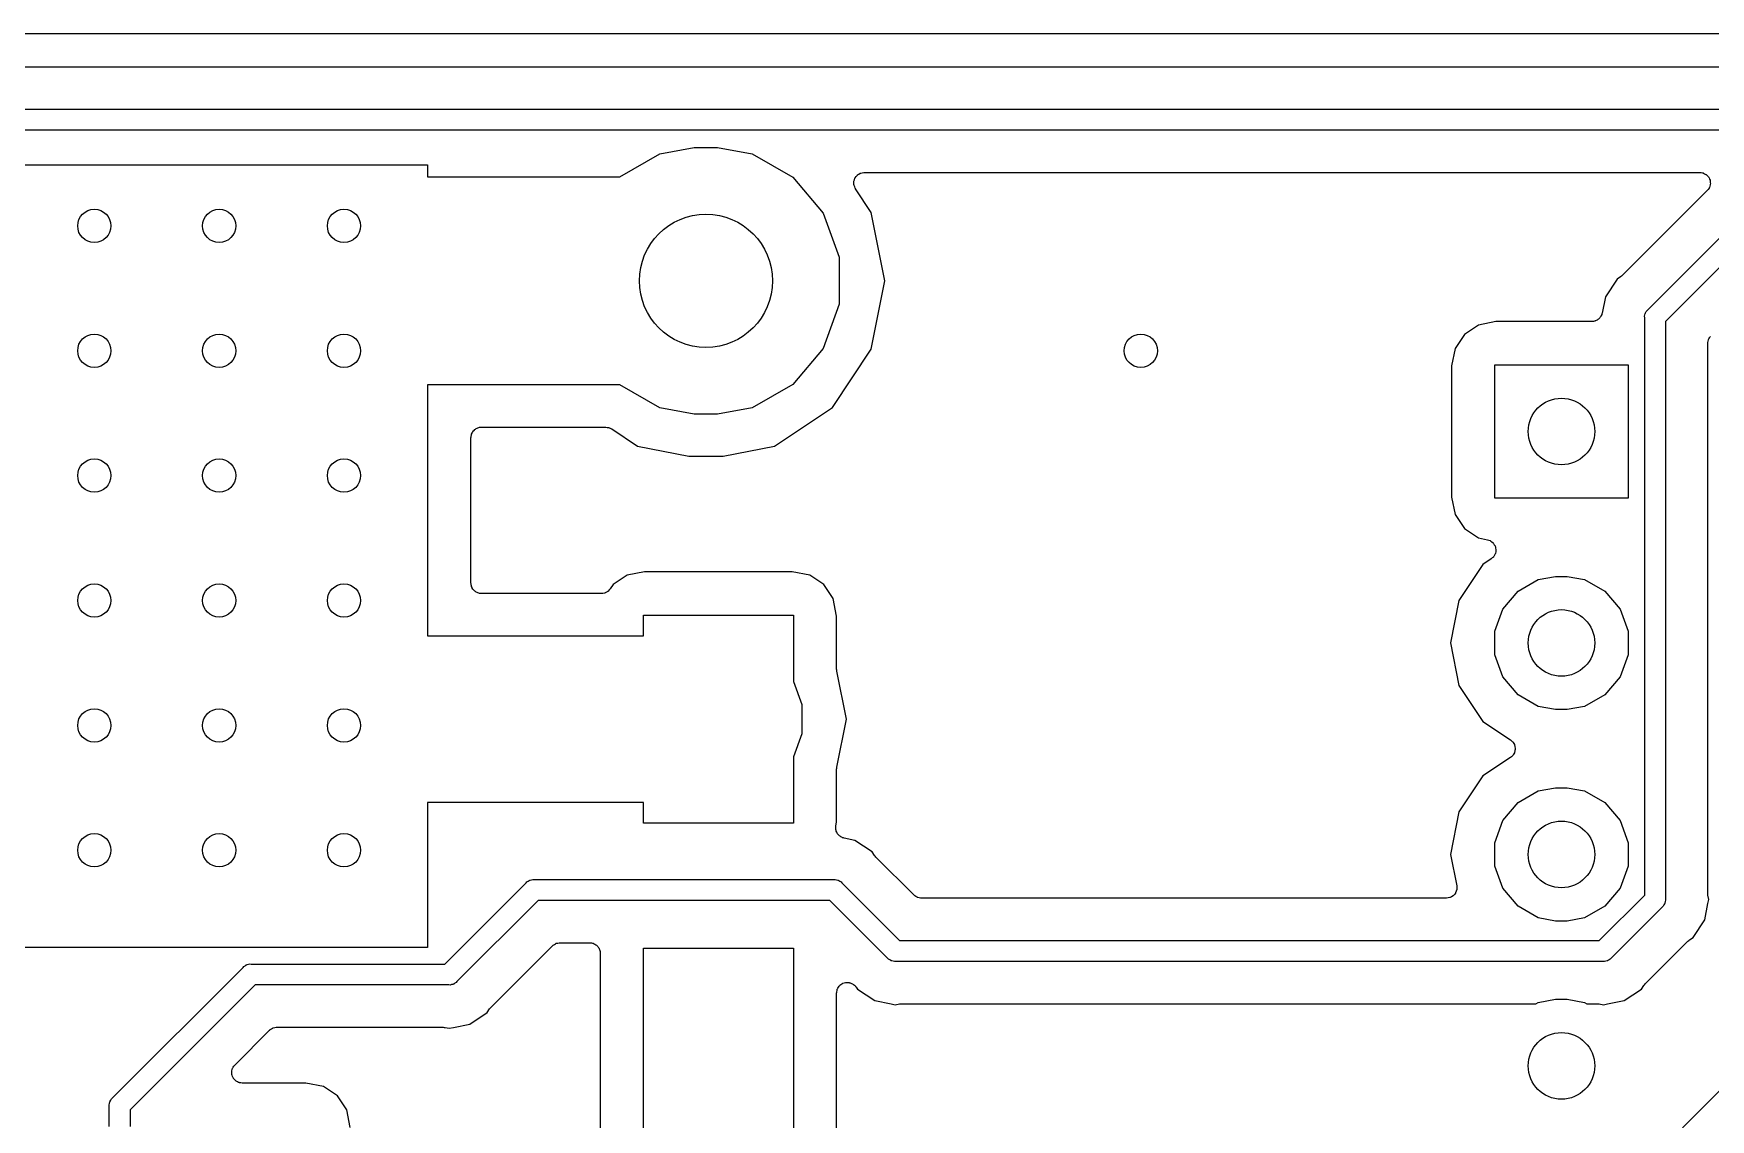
# Model space of a CAD drawing. Extents: x 202.7 to 262.5, y -125.5 to -33.7.
# Drawn here: x 224.82 to 244.97, y -85.43 to -72.39 of the extents above; entities that cross this region are included whole.
import ezdxf

# ---------------------------------------------------------------- set-up
doc = ezdxf.new("R2010")
doc.units = 0
doc.header["$MEASUREMENT"] = 0
doc.layers.add('BLACK', color=7, linetype='CONTINUOUS')

msp = doc.modelspace()

# ---------------------------------------------------------------- linework, layer by layer
at = {"layer": 'BLACK', "linetype": 'CONTINUOUS'}
for p, q in [((210.845, -72.39), (261.765, -72.39)), ((256.549, -72.792), (210.804, -72.792)), ((209.325, -73.3), (256.618, -73.3)), ((256.572, -73.55), (209.075, -73.55)), ((231.865, -74.11), (232.344, -73.8333)), ((232.344, -73.8333), (232.76, -73.76)), ((232.76, -73.76), (233.04, -73.76)), ((233.04, -73.76), (233.456, -73.8333)), ((233.456, -73.8333), (233.944, -74.1154)), ((218.755, -73.967), (229.555, -73.967)), ((229.555, -73.967), (229.555, -74.11)), ((229.555, -74.11), (231.865, -74.11)), ((233.944, -74.1154), (234.307, -74.5477)), ((234.678, -74.1629), (234.684, -74.1461)), ((234.684, -74.1461), (234.689, -74.1288)), ((234.689, -74.1288), (234.691, -74.1254)), ((234.691, -74.1254), (234.693, -74.1215)), ((234.693, -74.1215), (234.704, -74.1077)), ((234.704, -74.1077), (234.715, -74.0932)), ((234.715, -74.0932), (234.719, -74.0909)), ((234.719, -74.0909), (234.721, -74.0877)), ((234.721, -74.0877), (234.737, -74.0787)), ((234.737, -74.0787), (234.752, -74.0687)), ((234.752, -74.0687), (234.756, -74.0677)), ((234.756, -74.0677), (234.759, -74.0656)), ((234.759, -74.0656), (234.777, -74.0625)), ((234.777, -74.0625), (234.795, -74.0583)), ((234.795, -74.0583), (234.799, -74.0587)), ((234.799, -74.0587), (234.803, -74.058)), ((234.803, -74.058), (244.843, -74.058)), ((244.843, -74.058), (244.859, -74.0609)), ((244.859, -74.0609), (244.875, -74.0623)), ((244.875, -74.0623), (244.881, -74.0647)), ((244.881, -74.0647), (244.886, -74.0656)), ((244.886, -74.0656), (244.9, -74.0739)), ((244.9, -74.0739), (244.915, -74.081)), ((244.915, -74.081), (244.919, -74.0849)), ((244.919, -74.0849), (244.924, -74.0877)), ((244.924, -74.0877), (244.935, -74.1004)), ((244.935, -74.1004), (244.947, -74.1121)), ((244.947, -74.1121), (244.949, -74.1172)), ((244.949, -74.1172), (244.953, -74.1215)), ((244.953, -74.1215), (244.958, -74.1371)), ((244.958, -74.1371), (244.965, -74.1521)), ((244.965, -74.1521), (244.966, -74.1577)), ((234.677, -74.1712), (234.678, -74.1671)), ((234.678, -74.1891), (234.677, -74.1712)), ((234.678, -74.1671), (234.678, -74.1629)), ((234.678, -74.207), (234.678, -74.1891)), ((234.679, -74.211), (234.678, -74.207)), ((234.68, -74.2152), (234.679, -74.211)), ((234.687, -74.2316), (234.68, -74.2152)), ((234.693, -74.2485), (234.687, -74.2316)), ((234.696, -74.2517), (234.693, -74.2485)), ((234.697, -74.2555), (234.696, -74.2517)), ((234.886, -74.5375), (234.697, -74.2555)), ((244.932, -74.2748), (243.91, -75.2969)), ((244.22, -75.7052), (245.76, -74.1655)), ((244.942, -74.2612), (244.932, -74.2748)), ((244.953, -74.2485), (244.942, -74.2612)), ((244.955, -74.2432), (244.953, -74.2485)), ((244.958, -74.2387), (244.955, -74.2432)), ((244.962, -74.2226), (244.958, -74.2387)), ((244.968, -74.207), (244.962, -74.2226)), ((244.966, -74.1577), (244.968, -74.1629)), ((244.968, -74.1629), (244.968, -74.1795)), ((244.968, -74.1795), (244.969, -74.1961)), ((244.969, -74.1961), (244.968, -74.2015)), ((244.968, -74.2015), (244.968, -74.207)), ((234.307, -74.5477), (234.5, -75.0779)), ((235.049, -75.36), (234.886, -74.5375)), ((245.904, -74.375), (244.43, -75.8492)), ((234.5, -75.0779), (234.5, -75.6421)), ((234.886, -76.1825), (235.049, -75.36)), ((243.849, -75.341), (243.709, -75.5504)), ((243.891, -75.3127), (243.849, -75.341)), ((243.9, -75.304), (243.891, -75.3127)), ((243.91, -75.2969), (243.9, -75.304)), ((243.709, -75.5504), (243.67, -75.7473)), ((234.5, -75.6421), (234.307, -76.1723)), ((243.664, -75.766), (243.659, -75.7756)), ((243.666, -75.7564), (243.664, -75.766)), ((243.67, -75.7473), (243.666, -75.7564)), ((244.183, -75.7703), (244.186, -75.754)), ((244.186, -75.754), (244.189, -75.7492)), ((244.189, -75.7492), (244.19, -75.7438)), ((244.19, -75.7438), (244.199, -75.7302)), ((244.199, -75.7302), (244.208, -75.7158)), ((244.208, -75.7158), (244.22, -75.7052)), ((242.182, -75.8915), (242.014, -76.0038)), ((242.393, -75.8496), (242.182, -75.8915)), ((243.545, -75.8496), (242.393, -75.8496)), ((243.556, -75.8476), (243.545, -75.8496)), ((243.567, -75.8476), (243.556, -75.8476)), ((243.576, -75.8443), (243.567, -75.8476)), ((243.586, -75.8428), (243.576, -75.8443)), ((243.587, -75.8421), (243.586, -75.8428)), ((243.588, -75.8419), (243.587, -75.8421)), ((243.598, -75.8363), (243.588, -75.8419)), ((243.609, -75.8325), (243.598, -75.8363)), ((243.616, -75.8263), (243.609, -75.8325)), ((243.624, -75.8216), (243.616, -75.8263)), ((243.625, -75.8206), (243.624, -75.8216)), ((243.627, -75.8198), (243.625, -75.8206)), ((243.634, -75.8113), (243.627, -75.8198)), ((243.642, -75.8042), (243.634, -75.8113)), ((243.647, -75.7958), (243.642, -75.8042)), ((243.654, -75.7884), (243.647, -75.7958)), ((243.655, -75.7861), (243.654, -75.7871)), ((243.654, -75.7871), (243.654, -75.7884)), ((243.659, -75.7756), (243.655, -75.7861)), ((244.179, -75.7863), (244.183, -75.7703)), ((244.18, -75.8029), (244.179, -75.7863)), ((244.18, -82.7382), (244.18, -75.8029)), ((244.43, -75.8492), (244.43, -82.7846)), ((242.014, -76.0038), (241.901, -76.1718)), ((244.938, -76.1011), (244.943, -76.0851)), ((244.939, -76.1067), (244.938, -76.1011)), ((244.938, -76.1122), (244.939, -76.1067)), ((244.938, -82.7152), (244.938, -76.1122)), ((244.943, -76.0851), (244.946, -76.0688)), ((244.946, -76.0688), (244.948, -76.0639)), ((244.948, -76.0639), (244.95, -76.0585)), ((244.95, -76.0585), (244.959, -76.0449)), ((244.959, -76.0449), (244.968, -76.0306)), ((244.968, -76.0306), (244.972, -76.027)), ((234.307, -76.1723), (233.944, -76.6046)), ((234.42, -76.8798), (234.886, -76.1825)), ((241.901, -76.1718), (241.86, -76.3825)), ((242.38, -77.97), (242.38, -76.37)), ((242.38, -76.37), (243.98, -76.37)), ((243.98, -76.37), (243.98, -77.97)), ((241.86, -76.3825), (241.86, -77.9575)), ((231.865, -76.61), (229.555, -76.61)), ((229.555, -76.61), (229.555, -79.625)), ((232.344, -76.8867), (231.865, -76.61)), ((233.944, -76.6046), (233.456, -76.8867)), ((232.76, -76.96), (232.344, -76.8867)), ((233.04, -76.96), (232.76, -76.96)), ((233.456, -76.8867), (233.04, -76.96)), ((233.723, -77.3457), (234.42, -76.8798)), ((230.092, -77.1815), (230.1, -77.173)), ((230.1, -77.173), (230.105, -77.1634)), ((230.105, -77.1634), (230.114, -77.1562)), ((230.114, -77.1562), (230.121, -77.1477)), ((230.121, -77.1477), (230.13, -77.1422)), ((230.13, -77.1422), (230.139, -77.135)), ((230.139, -77.135), (230.149, -77.1312)), ((230.149, -77.1312), (230.159, -77.1257)), ((230.159, -77.1257), (230.17, -77.1237)), ((230.17, -77.1237), (230.18, -77.1199)), ((230.18, -77.1199), (230.191, -77.1199)), ((230.191, -77.1199), (230.202, -77.118)), ((230.202, -77.118), (231.698, -77.118)), ((231.698, -77.118), (231.713, -77.1206)), ((231.713, -77.1206), (231.728, -77.1216)), ((231.728, -77.1216), (231.735, -77.1244)), ((231.735, -77.1244), (231.742, -77.1257)), ((231.742, -77.1257), (231.755, -77.1333)), ((231.755, -77.1333), (231.769, -77.1394)), ((231.769, -77.1394), (232.077, -77.3457)), ((230.075, -77.245), (230.077, -77.2341)), ((230.075, -78.99), (230.075, -77.245)), ((230.077, -77.2229), (230.081, -77.2125)), ((230.077, -77.2341), (230.077, -77.2229)), ((230.081, -77.2125), (230.083, -77.2016)), ((230.083, -77.2016), (230.089, -77.1919)), ((230.089, -77.1919), (230.092, -77.1815)), ((232.077, -77.3457), (232.692, -77.468)), ((233.108, -77.468), (233.723, -77.3457)), ((232.692, -77.468), (233.108, -77.468)), ((241.86, -77.9575), (241.901, -78.1682)), ((243.98, -77.97), (242.38, -77.97)), ((241.901, -78.1682), (242.014, -78.3362)), ((242.014, -78.3362), (242.182, -78.4485)), ((242.182, -78.4485), (242.291, -78.4702)), ((242.291, -78.4702), (242.306, -78.4762)), ((242.306, -78.4762), (242.322, -78.4809)), ((242.322, -78.4809), (242.327, -78.4842)), ((242.327, -78.4842), (242.332, -78.4862)), ((242.332, -78.4862), (242.344, -78.4972)), ((242.344, -78.4972), (242.358, -78.507)), ((242.358, -78.507), (242.361, -78.5116)), ((242.361, -78.5116), (242.365, -78.5153)), ((242.365, -78.5153), (242.373, -78.5298)), ((242.373, -78.5298), (242.382, -78.5436)), ((242.382, -78.5436), (242.384, -78.5491)), ((242.384, -78.5491), (242.386, -78.554)), ((242.386, -78.554), (242.389, -78.5704)), ((242.389, -78.5704), (242.393, -78.5865)), ((242.393, -78.5865), (242.392, -78.592)), ((242.237, -78.767), (241.948, -79.1996)), ((242.337, -78.7004), (242.237, -78.767)), ((242.349, -78.6889), (242.337, -78.7004)), ((242.362, -78.6785), (242.349, -78.6889)), ((242.364, -78.6737), (242.362, -78.6785)), ((242.369, -78.6699), (242.364, -78.6737)), ((242.376, -78.655), (242.369, -78.6699)), ((242.384, -78.6408), (242.376, -78.655)), ((242.386, -78.6353), (242.384, -78.6408)), ((242.388, -78.6303), (242.386, -78.6353)), ((242.39, -78.6138), (242.388, -78.6303)), ((242.393, -78.5976), (242.39, -78.6138)), ((242.392, -78.592), (242.393, -78.5976)), ((230.077, -79.0009), (230.075, -78.99)), ((231.952, -78.8965), (231.784, -79.0088)), ((232.163, -78.8546), (231.952, -78.8965)), ((233.937, -78.8546), (232.163, -78.8546)), ((234.148, -78.8965), (233.937, -78.8546)), ((234.316, -79.0088), (234.148, -78.8965)), ((242.658, -79.0877), (242.902, -78.9466)), ((242.902, -78.9466), (243.11, -78.91)), ((243.11, -78.91), (243.25, -78.91)), ((243.25, -78.91), (243.458, -78.9466)), ((243.458, -78.9466), (243.702, -79.0877)), ((230.077, -79.0121), (230.077, -79.0009)), ((230.081, -79.0225), (230.077, -79.0121)), ((230.083, -79.0334), (230.081, -79.0225)), ((230.089, -79.0431), (230.083, -79.0334)), ((230.092, -79.0535), (230.089, -79.0431)), ((230.1, -79.062), (230.092, -79.0535)), ((230.105, -79.0716), (230.1, -79.062)), ((230.114, -79.0788), (230.105, -79.0716)), ((230.121, -79.0873), (230.114, -79.0788)), ((230.13, -79.0928), (230.121, -79.0873)), ((230.139, -79.1), (230.13, -79.0928)), ((230.149, -79.1038), (230.139, -79.1)), ((230.159, -79.1093), (230.149, -79.1038)), ((230.17, -79.1113), (230.159, -79.1093)), ((230.18, -79.1151), (230.17, -79.1113)), ((230.191, -79.1151), (230.18, -79.1151)), ((230.202, -79.117), (230.191, -79.1151)), ((231.644, -79.117), (230.202, -79.117)), ((231.661, -79.1139), (231.644, -79.117)), ((231.679, -79.1119), (231.661, -79.1139)), ((231.683, -79.1101), (231.679, -79.1119)), ((231.687, -79.1093), (231.683, -79.1101)), ((231.703, -79.1004), (231.687, -79.1093)), ((231.719, -79.0924), (231.703, -79.1004)), ((231.722, -79.0894), (231.719, -79.0924)), ((231.725, -79.0873), (231.722, -79.0894)), ((231.737, -79.0735), (231.725, -79.0873)), ((231.749, -79.0606), (231.737, -79.0735)), ((231.784, -79.0088), (231.749, -79.0606)), ((234.429, -79.1768), (234.316, -79.0088)), ((234.47, -79.3875), (234.429, -79.1768)), ((242.476, -79.3038), (242.658, -79.0877)), ((243.702, -79.0877), (243.884, -79.3038)), ((232.15, -79.625), (232.15, -79.375)), ((232.15, -79.375), (233.95, -79.375)), ((233.95, -79.375), (233.95, -80.1739)), ((234.47, -80.0238), (234.47, -79.3875)), ((241.948, -79.1996), (241.846, -79.71)), ((242.38, -79.5689), (242.476, -79.3038)), ((243.884, -79.3038), (243.98, -79.5689)), ((242.38, -79.8511), (242.38, -79.5689)), ((243.98, -79.5689), (243.98, -79.8511)), ((229.555, -79.625), (232.15, -79.625)), ((241.846, -79.71), (241.948, -80.2204)), ((242.476, -80.1162), (242.38, -79.8511)), ((243.98, -79.8511), (243.884, -80.1162)), ((233.95, -80.1739), (234.05, -80.4487)), ((234.473, -80.0361), (234.47, -80.0238)), ((234.473, -80.0486), (234.473, -80.0361)), ((234.588, -80.625), (234.473, -80.0486)), ((242.658, -80.3323), (242.476, -80.1162)), ((243.884, -80.1162), (243.702, -80.3323)), ((241.948, -80.2204), (242.237, -80.653)), ((242.902, -80.4734), (242.658, -80.3323)), ((243.702, -80.3323), (243.458, -80.4734)), ((234.05, -80.4487), (234.05, -80.8013)), ((243.11, -80.51), (242.902, -80.4734)), ((243.25, -80.51), (243.11, -80.51)), ((243.458, -80.4734), (243.25, -80.51)), ((234.05, -80.8013), (233.95, -81.0761)), ((234.473, -81.2014), (234.588, -80.625)), ((242.237, -80.653), (242.568, -80.8744)), ((242.568, -80.8744), (242.578, -80.884)), ((242.578, -80.884), (242.589, -80.8922)), ((242.589, -80.8922), (242.594, -80.8991)), ((242.594, -80.8991), (242.6, -80.9049)), ((242.6, -80.9049), (242.606, -80.9173)), ((242.606, -80.9173), (242.614, -80.9289)), ((242.614, -80.9289), (242.616, -80.937)), ((242.616, -80.937), (242.62, -80.9445)), ((242.62, -80.9445), (242.621, -80.9582)), ((242.621, -81.0018), (242.62, -81.0155)), ((242.621, -80.9582), (242.624, -80.9717)), ((242.624, -80.9883), (242.621, -81.0018)), ((242.624, -80.9717), (242.624, -80.98)), ((242.624, -80.98), (242.624, -80.9883)), ((233.95, -81.0761), (233.95, -81.875)), ((234.473, -81.2139), (234.473, -81.2014)), ((242.568, -81.0856), (242.237, -81.307)), ((242.578, -81.076), (242.568, -81.0856)), ((242.589, -81.0678), (242.578, -81.076)), ((242.594, -81.0609), (242.589, -81.0678)), ((242.6, -81.0551), (242.594, -81.0609)), ((242.606, -81.0427), (242.6, -81.0551)), ((242.614, -81.0311), (242.606, -81.0427)), ((242.616, -81.023), (242.614, -81.0311)), ((242.62, -81.0155), (242.616, -81.023)), ((234.47, -81.2262), (234.473, -81.2139)), ((234.47, -81.8625), (234.47, -81.2262)), ((242.237, -81.307), (241.948, -81.7396)), ((242.658, -81.6277), (242.902, -81.4866)), ((242.902, -81.4866), (243.11, -81.45)), ((243.11, -81.45), (243.25, -81.45)), ((243.25, -81.45), (243.458, -81.4866)), ((243.458, -81.4866), (243.702, -81.6277)), ((232.15, -81.625), (229.555, -81.625)), ((229.555, -81.625), (229.555, -83.367)), ((232.15, -81.875), (232.15, -81.625)), ((241.948, -81.7396), (241.846, -82.25)), ((242.476, -81.8438), (242.658, -81.6277)), ((243.702, -81.6277), (243.884, -81.8438)), ((233.95, -81.875), (232.15, -81.875)), ((234.459, -81.928), (234.462, -81.9172)), ((234.461, -81.939), (234.459, -81.928)), ((234.461, -81.9501), (234.461, -81.939)), ((234.464, -81.9607), (234.461, -81.9501)), ((234.462, -81.906), (234.47, -81.8625)), ((234.462, -81.9172), (234.462, -81.906)), ((234.466, -81.9716), (234.464, -81.9607)), ((234.471, -81.9814), (234.466, -81.9716)), ((234.475, -81.9919), (234.471, -81.9814)), ((234.482, -82.0006), (234.475, -81.9919)), ((234.487, -82.0103), (234.482, -82.0006)), ((234.496, -82.0176), (234.487, -82.0103)), ((242.38, -82.1089), (242.476, -81.8438)), ((243.884, -81.8438), (243.98, -82.1089)), ((234.503, -82.0263), (234.496, -82.0176)), ((234.512, -82.0321), (234.503, -82.0263)), ((234.52, -82.0394), (234.512, -82.0321)), ((234.531, -82.0434), (234.52, -82.0394)), ((234.54, -82.0492), (234.531, -82.0434)), ((234.551, -82.0514), (234.54, -82.0492)), ((234.562, -82.0554), (234.551, -82.0514)), ((234.689, -82.0807), (234.562, -82.0554)), ((234.898, -82.2206), (234.689, -82.0807)), ((242.38, -82.3911), (242.38, -82.1089)), ((243.98, -82.1089), (243.98, -82.3911)), ((234.927, -82.2631), (234.898, -82.2206)), ((234.935, -82.2721), (234.927, -82.2631)), ((234.943, -82.2823), (234.935, -82.2721)), ((235.4, -82.7398), (234.943, -82.2823)), ((241.846, -82.25), (241.921, -82.6252)), ((242.476, -82.6562), (242.38, -82.3911)), ((243.98, -82.3911), (243.884, -82.6562)), ((229.763, -83.567), (230.738, -82.5925)), ((230.738, -82.5925), (230.748, -82.5798)), ((230.748, -82.5798), (230.763, -82.5715)), ((230.763, -82.5715), (230.776, -82.562)), ((230.776, -82.562), (230.782, -82.5605)), ((230.782, -82.5605), (230.787, -82.5577)), ((230.787, -82.5577), (230.803, -82.5548)), ((230.803, -82.5548), (230.819, -82.5506)), ((230.819, -82.5506), (230.835, -82.552)), ((230.835, -82.552), (234.437, -82.552)), ((234.437, -82.552), (234.453, -82.5506)), ((234.453, -82.5506), (234.469, -82.5548)), ((234.469, -82.5548), (234.485, -82.5577)), ((234.485, -82.5577), (234.49, -82.5605)), ((234.49, -82.5605), (234.496, -82.562)), ((234.496, -82.562), (234.509, -82.5715)), ((234.509, -82.5715), (234.524, -82.5798)), ((234.524, -82.5798), (234.534, -82.5925)), ((234.534, -82.5925), (235.227, -83.285)), ((230.882, -82.802), (229.907, -83.7765)), ((234.39, -82.802), (230.882, -82.802)), ((235.083, -83.4945), (234.39, -82.802)), ((235.405, -82.743), (235.4, -82.7398)), ((235.408, -82.7473), (235.405, -82.743)), ((235.423, -82.7556), (235.408, -82.7473)), ((235.436, -82.7651), (235.423, -82.7556)), ((235.442, -82.7665), (235.436, -82.7651)), ((235.446, -82.7693), (235.442, -82.7665)), ((235.463, -82.7722), (235.446, -82.7693)), ((235.479, -82.7765), (235.463, -82.7722)), ((235.484, -82.776), (235.479, -82.7765)), ((235.49, -82.777), (235.484, -82.776)), ((241.796, -82.777), (235.49, -82.777)), ((241.798, -82.7768), (241.796, -82.777)), ((241.799, -82.777), (241.798, -82.7768)), ((241.82, -82.7729), (241.799, -82.777)), ((241.84, -82.7693), (241.82, -82.7729)), ((241.841, -82.7686), (241.84, -82.7693)), ((241.842, -82.7684), (241.841, -82.7686)), ((241.86, -82.7576), (241.842, -82.7684)), ((241.878, -82.7473), (241.86, -82.7576)), ((241.879, -82.7462), (241.878, -82.7473)), ((241.88, -82.7455), (241.879, -82.7462)), ((241.893, -82.7294), (241.88, -82.7455)), ((241.906, -82.7135), (241.893, -82.7294)), ((241.907, -82.7122), (241.906, -82.7135)), ((241.908, -82.7111), (241.907, -82.7122)), ((241.914, -82.6915), (241.908, -82.7111)), ((241.922, -82.6721), (241.914, -82.6915)), ((241.921, -82.6252), (241.921, -82.6266)), ((241.921, -82.6266), (241.922, -82.6279)), ((241.922, -82.6279), (241.922, -82.6486)), ((241.922, -82.6486), (241.922, -82.6693)), ((241.922, -82.6693), (241.922, -82.6706)), ((241.922, -82.6706), (241.922, -82.6721)), ((242.658, -82.8723), (242.476, -82.6562)), ((243.633, -83.285), (244.18, -82.7382)), ((243.884, -82.6562), (243.702, -82.8723)), ((244.427, -82.8171), (244.424, -82.8334)), ((244.431, -82.8011), (244.427, -82.8171)), ((244.43, -82.7846), (244.431, -82.8011)), ((244.94, -82.7274), (244.938, -82.7152)), ((244.94, -82.7399), (244.94, -82.7274)), ((244.95, -82.79), (244.94, -82.7399)), ((244.94, -82.8401), (244.95, -82.79)), ((242.902, -83.0134), (242.658, -82.8723)), ((243.11, -83.05), (242.902, -83.0134)), ((243.458, -83.0134), (243.25, -83.05)), ((243.702, -82.8723), (243.458, -83.0134)), ((244.39, -82.8822), (243.777, -83.4945)), ((244.402, -82.8716), (244.39, -82.8822)), ((244.411, -82.8572), (244.402, -82.8716)), ((244.42, -82.8436), (244.411, -82.8572)), ((244.421, -82.8383), (244.42, -82.8436)), ((244.424, -82.8334), (244.421, -82.8383)), ((244.901, -83.037), (244.94, -82.8401)), ((244.94, -82.8401), (244.94, -82.8401)), ((243.25, -83.05), (243.11, -83.05)), ((244.761, -83.2464), (244.901, -83.037)), ((229.555, -83.367), (224.28, -83.367)), ((230.316, -84.0867), (231.055, -83.3472)), ((231.055, -83.3472), (231.06, -83.344)), ((231.06, -83.344), (231.063, -83.3397)), ((231.063, -83.3397), (231.078, -83.3314)), ((231.078, -83.3314), (231.091, -83.3219)), ((231.091, -83.3219), (231.097, -83.3205)), ((231.097, -83.3205), (231.101, -83.3177)), ((231.101, -83.3177), (231.118, -83.3148)), ((231.118, -83.3148), (231.134, -83.3105)), ((231.134, -83.3105), (231.139, -83.311)), ((231.139, -83.311), (231.145, -83.31)), ((231.145, -83.31), (231.503, -83.31)), ((231.503, -83.31), (231.513, -83.3119)), ((231.513, -83.3119), (231.525, -83.3119)), ((231.525, -83.3119), (231.535, -83.3157)), ((231.535, -83.3157), (231.546, -83.3177)), ((231.546, -83.3177), (231.556, -83.3232)), ((231.556, -83.3232), (231.566, -83.327)), ((231.566, -83.327), (231.575, -83.3342)), ((231.575, -83.3342), (231.584, -83.3397)), ((231.584, -83.3397), (231.591, -83.3482)), ((231.591, -83.3482), (231.6, -83.3554)), ((231.6, -83.3554), (231.605, -83.365)), ((231.605, -83.365), (231.613, -83.3735)), ((231.613, -83.3735), (231.616, -83.3839)), ((231.616, -83.3839), (231.622, -83.3936)), ((231.622, -83.3936), (231.624, -83.4045)), ((231.624, -83.4045), (231.628, -83.4149)), ((231.628, -83.4149), (231.628, -83.4261)), ((232.15, -85.875), (232.15, -83.375)), ((232.15, -83.375), (233.95, -83.375)), ((233.95, -83.375), (233.95, -85.875)), ((235.227, -83.285), (243.633, -83.285)), ((244.186, -83.8047), (244.7, -83.2905)), ((244.7, -83.2905), (244.71, -83.2834)), ((244.71, -83.2834), (244.719, -83.2747)), ((244.719, -83.2747), (244.761, -83.2464)), ((246.833, -83.3353), (244.819, -85.3495)), ((225.77, -85.1747), (227.338, -83.6075)), ((227.338, -83.6075), (227.348, -83.5948)), ((227.348, -83.5948), (227.363, -83.5865)), ((227.363, -83.5865), (227.376, -83.577)), ((227.376, -83.577), (227.382, -83.5755)), ((227.382, -83.5755), (227.387, -83.5727)), ((227.387, -83.5727), (227.403, -83.5698)), ((227.403, -83.5698), (227.419, -83.5656)), ((227.419, -83.5656), (227.435, -83.567)), ((227.435, -83.567), (229.763, -83.567)), ((231.628, -83.4261), (231.63, -83.437)), ((231.63, -83.437), (231.63, -85.8625)), ((235.093, -83.5072), (235.083, -83.4945)), ((235.108, -83.5155), (235.093, -83.5072)), ((235.121, -83.525), (235.108, -83.5155)), ((235.127, -83.5265), (235.121, -83.525)), ((235.132, -83.5293), (235.127, -83.5265)), ((235.148, -83.5322), (235.132, -83.5293)), ((235.164, -83.5364), (235.148, -83.5322)), ((235.18, -83.535), (235.164, -83.5364)), ((243.68, -83.535), (235.18, -83.535)), ((243.696, -83.5364), (243.68, -83.535)), ((243.712, -83.5322), (243.696, -83.5364)), ((243.728, -83.5293), (243.712, -83.5322)), ((243.733, -83.5265), (243.728, -83.5293)), ((243.739, -83.525), (243.733, -83.5265)), ((243.752, -83.5155), (243.739, -83.525)), ((243.767, -83.5072), (243.752, -83.5155)), ((243.777, -83.4945), (243.767, -83.5072)), ((227.482, -83.817), (225.98, -85.3188)), ((229.81, -83.817), (227.482, -83.817)), ((229.826, -83.8184), (229.81, -83.817)), ((229.842, -83.8142), (229.826, -83.8184)), ((229.858, -83.8113), (229.842, -83.8142)), ((229.863, -83.8085), (229.858, -83.8113)), ((229.869, -83.807), (229.863, -83.8085)), ((229.882, -83.7975), (229.869, -83.807)), ((229.897, -83.7892), (229.882, -83.7975)), ((229.907, -83.7765), (229.897, -83.7892)), ((234.5, -83.8319), (234.505, -83.8275)), ((234.505, -83.8275), (234.51, -83.8218)), ((234.51, -83.8218), (234.522, -83.8134)), ((234.522, -83.8134), (234.534, -83.8036)), ((234.534, -83.8036), (234.54, -83.8012)), ((234.54, -83.8012), (234.546, -83.7973)), ((234.546, -83.7973), (234.561, -83.7937)), ((234.561, -83.7937), (234.575, -83.7885)), ((234.575, -83.7885), (234.582, -83.7885)), ((234.582, -83.7885), (234.589, -83.7869)), ((234.589, -83.7869), (234.604, -83.7885)), ((234.604, -83.7885), (234.619, -83.7885)), ((234.619, -83.7885), (234.626, -83.7909)), ((234.626, -83.7909), (234.633, -83.7917)), ((234.633, -83.7917), (234.647, -83.7984)), ((234.647, -83.7984), (234.661, -83.8036)), ((234.661, -83.8036), (234.666, -83.8081)), ((234.666, -83.8081), (234.673, -83.8112)), ((234.673, -83.8112), (234.683, -83.8222)), ((234.683, -83.8222), (234.695, -83.8319)), ((244.141, -83.8664), (244.17, -83.8239)), ((244.17, -83.8239), (244.178, -83.8149)), ((244.178, -83.8149), (244.186, -83.8047)), ((234.47, -83.9136), (234.472, -83.9067)), ((234.47, -85.8625), (234.47, -83.9136)), ((234.471, -83.8998), (234.475, -83.8851)), ((234.472, -83.9067), (234.471, -83.8998)), ((234.475, -83.8851), (234.478, -83.8701)), ((234.478, -83.8701), (234.482, -83.8641)), ((234.482, -83.8641), (234.484, -83.8574)), ((234.484, -83.8574), (234.493, -83.8451)), ((234.493, -83.8451), (234.5, -83.8319)), ((234.695, -83.8319), (234.698, -83.838)), ((234.698, -83.838), (234.703, -83.843)), ((234.703, -83.843), (234.719, -83.8664)), ((234.719, -83.8664), (234.928, -84.0063)), ((234.928, -84.0063), (235.125, -84.0454)), ((242.874, -84.043), (242.902, -84.0266)), ((242.902, -84.0266), (243.11, -83.99)), ((243.11, -83.99), (243.25, -83.99)), ((243.25, -83.99), (243.458, -84.0266)), ((243.458, -84.0266), (243.486, -84.043)), ((243.735, -84.0454), (243.932, -84.0063)), ((243.932, -84.0063), (244.141, -83.8664)), ((230.062, -84.2883), (230.271, -84.1484)), ((230.271, -84.1484), (230.3, -84.1059)), ((230.3, -84.1059), (230.308, -84.0969)), ((230.308, -84.0969), (230.316, -84.0867)), ((235.125, -84.0454), (235.125, -84.0454)), ((235.125, -84.0454), (235.175, -84.0554)), ((235.175, -84.0554), (235.225, -84.0454)), ((235.225, -84.0454), (235.238, -84.0452)), ((235.238, -84.0452), (235.25, -84.043)), ((235.25, -84.043), (242.874, -84.043)), ((243.486, -84.043), (243.61, -84.043)), ((243.61, -84.043), (243.622, -84.0452)), ((243.622, -84.0452), (243.635, -84.0454)), ((243.635, -84.0454), (243.685, -84.0554)), ((243.685, -84.0554), (243.735, -84.0454)), ((243.735, -84.0454), (243.735, -84.0454)), ((227.237, -84.7798), (227.655, -84.3622)), ((227.655, -84.3622), (227.66, -84.359)), ((227.66, -84.359), (227.663, -84.3547)), ((227.663, -84.3547), (227.678, -84.3464)), ((227.678, -84.3464), (227.691, -84.3369)), ((227.691, -84.3369), (227.697, -84.3355)), ((227.697, -84.3355), (227.701, -84.3327)), ((227.701, -84.3327), (227.718, -84.3298)), ((227.718, -84.3298), (227.734, -84.3255)), ((227.734, -84.3255), (227.739, -84.326)), ((227.739, -84.326), (227.745, -84.325)), ((227.745, -84.325), (229.74, -84.325)), ((229.74, -84.325), (229.752, -84.3272)), ((229.752, -84.3272), (229.765, -84.3274)), ((229.765, -84.3274), (229.815, -84.3374)), ((229.815, -84.3374), (229.865, -84.3274)), ((229.865, -84.3274), (230.062, -84.2883)), ((229.865, -84.3274), (229.865, -84.3274)), ((227.202, -84.8475), (227.208, -84.8319)), ((227.208, -84.8319), (227.212, -84.8159)), ((227.212, -84.8159), (227.215, -84.8113)), ((227.215, -84.8113), (227.217, -84.8061)), ((227.217, -84.8061), (227.228, -84.7934)), ((227.228, -84.7934), (227.237, -84.7798)), ((227.201, -84.8585), (227.202, -84.8531)), ((227.202, -84.875), (227.201, -84.8585)), ((227.202, -84.8531), (227.202, -84.8475)), ((227.202, -84.8916), (227.202, -84.875)), ((227.204, -84.8969), (227.202, -84.8916)), ((227.205, -84.9024), (227.204, -84.8969)), ((227.212, -84.9175), (227.205, -84.9024)), ((227.217, -84.9331), (227.212, -84.9175)), ((227.221, -84.9373), (227.217, -84.9331)), ((227.223, -84.9424), (227.221, -84.9373)), ((227.235, -84.9541), (227.223, -84.9424)), ((227.246, -84.9668), (227.235, -84.9541)), ((227.25, -84.9696), (227.246, -84.9668)), ((227.254, -84.9736), (227.25, -84.9696)), ((227.269, -84.9806), (227.254, -84.9736)), ((227.284, -84.9889), (227.269, -84.9806)), ((227.289, -84.9899), (227.284, -84.9889)), ((227.294, -84.9922), (227.289, -84.9899)), ((227.311, -84.9937), (227.294, -84.9922)), ((227.327, -84.9966), (227.311, -84.9937)), ((228.092, -84.9966), (227.327, -84.9966)), ((228.303, -85.0385), (228.092, -84.9966)), ((225.733, -85.2399), (225.736, -85.2236)), ((225.736, -85.2236), (225.739, -85.2188)), ((225.739, -85.2188), (225.74, -85.2134)), ((225.74, -85.2134), (225.749, -85.1998)), ((225.749, -85.1998), (225.758, -85.1854)), ((225.758, -85.1854), (225.77, -85.1747)), ((228.471, -85.1508), (228.303, -85.0385)), ((228.584, -85.3188), (228.471, -85.1508)), ((225.729, -85.2559), (225.733, -85.2399)), ((225.73, -85.2724), (225.729, -85.2559)), ((225.73, -85.517), (225.73, -85.2724)), ((225.98, -85.3188), (225.98, -85.517)), ((228.625, -85.5295), (228.584, -85.3188)), ((244.819, -85.3495), (244.634, -85.5348)), ((244.819, -85.3495), (244.819, -85.3495))]:
    msp.add_line(p, q, dxfattribs=at)
at = {"layer": 'BLACK'}
for centre, radius in [((225.55, -74.7), 0.2), ((225.55, -74.7), 0.2), ((227.05, -74.7), 0.2), ((228.55, -74.7), 0.2), ((232.9, -75.36), 0.8), ((232.9, -75.36), 0.8), ((225.55, -76.2), 0.2), ((225.55, -76.2), 0.2), ((227.05, -76.2), 0.2), ((228.55, -76.2), 0.2), ((238.125, -76.2), 0.2), ((243.18, -77.17), 0.4), ((243.18, -77.17), 0.4), ((225.55, -77.7), 0.2), ((225.55, -77.7), 0.2), ((227.05, -77.7), 0.2), ((228.55, -77.7), 0.2), ((225.55, -79.2), 0.2), ((225.55, -79.2), 0.2), ((227.05, -79.2), 0.2), ((228.55, -79.2), 0.2), ((243.18, -79.71), 0.4), ((243.18, -79.71), 0.4), ((225.55, -80.7), 0.2), ((225.55, -80.7), 0.2), ((227.05, -80.7), 0.2), ((228.55, -80.7), 0.2), ((225.55, -82.2), 0.2), ((225.55, -82.2), 0.2), ((227.05, -82.2), 0.2), ((228.55, -82.2), 0.2), ((243.18, -82.25), 0.4), ((243.18, -82.25), 0.4), ((243.18, -84.79), 0.4), ((243.18, -84.79), 0.4)]:
    msp.add_circle(centre, radius, dxfattribs=at)

doc.saveas('drawing.dxf')
